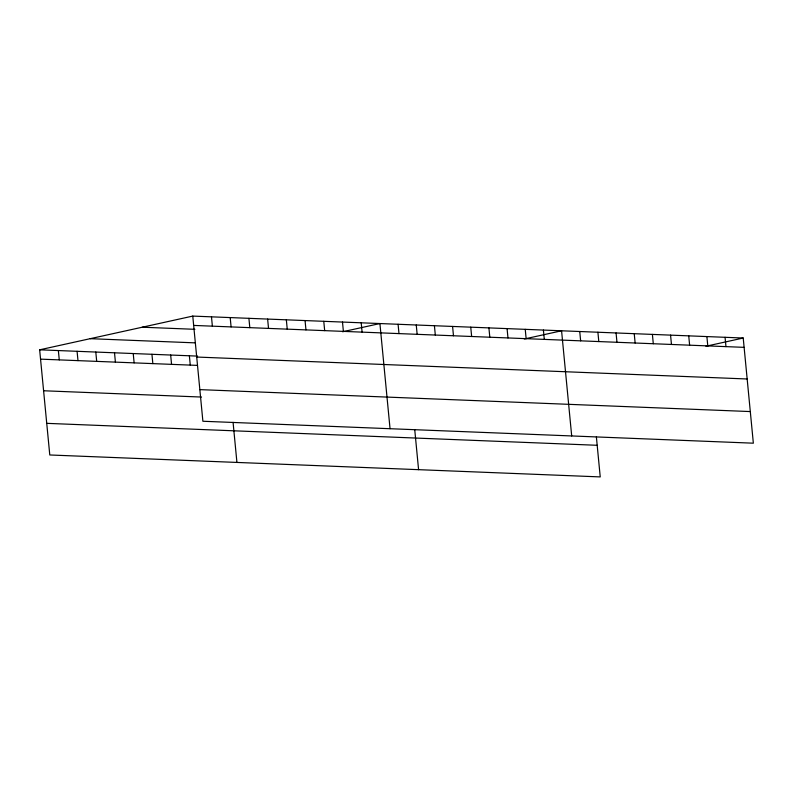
<?xml version="1.0" encoding="UTF-8"?>
<svg xmlns="http://www.w3.org/2000/svg" width="793" height="793" viewBox="0 0 793 793"><rect width="100%" height="100%" fill="white"/><g stroke="black" fill="none" stroke-linecap="round" stroke-linejoin="round"><path stroke-width="1.19" d="M596.376 436.844L600.232 476.91L49.781 454.974L39.65 349.812L192.768 316.09L743.219 338.026L753.35 443.188L202.889 421.252L192.768 316.09M342.626 331.761L379.916 323.544L390.047 428.706M524.282 338.998L561.573 330.79L571.694 435.952M705.929 346.244L743.219 338.026M193.661 325.417L744.121 347.354M142.234 327.212L194.87 329.313M90.174 338.68L195.455 342.873M39.65 349.812L197.566 356.107M196.704 357.038L747.165 378.985M40.552 359.14L197.288 365.385M199.846 389.621L750.307 411.567M43.595 390.761L201.511 397.055M46.728 423.343L597.188 445.289M725.06 337.303L725.962 346.63M706.89 336.579L707.792 345.907M688.73 335.855L689.623 345.183M670.561 335.132L671.463 344.459M652.401 334.408L653.293 343.736M634.231 333.684L635.134 343.012M616.072 332.961L616.964 342.289M597.902 332.237L598.804 341.565M579.742 331.514L580.635 340.841M543.403 330.066L544.305 339.394M525.244 329.343L526.136 338.67M507.074 328.619L507.976 337.947M488.914 327.896L489.806 337.223M470.745 327.172L471.647 336.5M452.585 326.448L453.477 335.776M434.415 325.725L435.317 335.052M416.256 325.001L417.148 334.329M414.729 429.598L418.585 469.674M398.086 324.268L398.988 333.605M361.202 322.801L362.104 332.128M342.487 322.057L343.389 331.385M323.772 321.314L324.674 330.641M305.057 320.56L305.959 329.888M286.342 319.817L287.244 329.145M267.628 319.073L268.53 328.401M248.913 318.33L249.805 327.658M230.198 317.577L231.09 326.904M233.073 422.362L236.929 462.428M211.483 316.833L212.375 326.161M189.378 355.779L190.27 365.107M170.664 355.026L171.556 364.364M151.939 354.283L152.841 363.61M133.224 353.539L134.126 362.867M114.509 352.796L115.411 362.123M95.794 352.042L96.696 361.38M77.08 351.299L77.982 360.627M58.365 350.556L59.267 359.883"/></g></svg>
